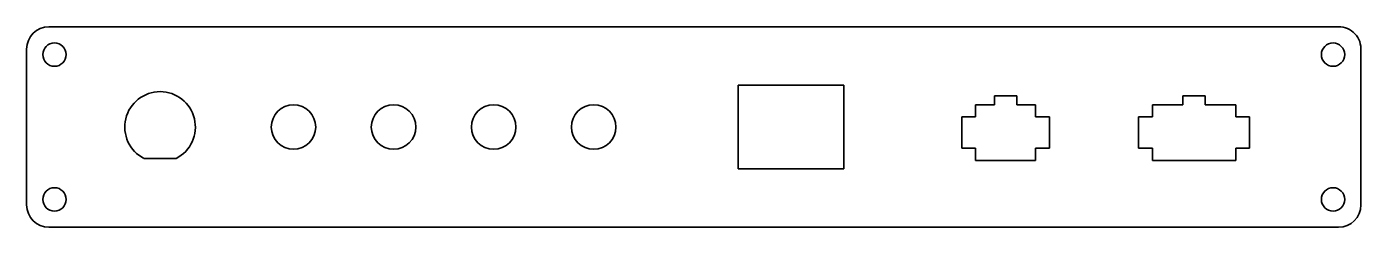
# Model space of a CAD drawing. Header units: millimetres. Extents: x -120 to 120, y -18 to 18.
import ezdxf

# ---------------------------------------------------------------- set-up
doc = ezdxf.new("R2010")
doc.units = ezdxf.units.MM
doc.layers.add('SIMUMAK Visible (ISO)', color=7, linetype='Continuous', lineweight=35)

# ---------------------------------------------------------------- blocks, each defined once
blk = doc.blocks.new('2DOF-150-17-IFAC-02_INTERFACE PLATAFORMA_VIEW1')
at = {"layer": 'SIMUMAK Visible (ISO)'}
for p, q in [((-116.01, 18), (116, 18)), ((-120.01, -14), (-120.01, 14)), ((119.99, 13.71), (119.99, -14)), ((7.99, -7.5), (7.99, 7.5)), ((7.99, 7.5), (26.99, 7.5)), ((26.99, 7.5), (26.99, -7.5)), ((54.09, 5.6), (58.09, 5.6)), ((54.09, 4), (54.09, 5.6)), ((58.09, 5.6), (58.09, 4)), ((87.99, 4), (87.99, 5.6)), ((87.99, 5.6), (91.99, 5.6)), ((91.99, 5.6), (91.99, 4)), ((50.69, 1.8), (50.69, 4)), ((50.69, 4), (54.09, 4)), ((58.09, 4), (61.49, 4)), ((61.49, 4), (61.49, 1.8)), ((82.49, 1.8), (82.49, 4)), ((82.49, 4), (87.99, 4)), ((91.99, 4), (97.49, 4)), ((97.49, 4), (97.49, 1.8)), ((48.19, -3.8), (48.19, 1.8)), ((48.19, 1.8), (50.69, 1.8)), ((61.49, 1.8), (63.99, 1.8)), ((63.99, 1.8), (63.99, -3.8)), ((79.99, -3.8), (79.99, 1.8)), ((79.99, 1.8), (82.49, 1.8)), ((97.49, 1.8), (99.99, 1.8)), ((99.99, 1.8), (99.99, -3.8)), ((50.69, -3.8), (48.19, -3.8)), ((50.69, -6), (50.69, -3.8)), ((63.99, -3.8), (61.49, -3.8)), ((61.49, -3.8), (61.49, -6)), ((82.49, -3.8), (79.99, -3.8)), ((82.49, -6), (82.49, -3.8)), ((99.99, -3.8), (97.49, -3.8)), ((97.49, -3.8), (97.49, -6)), ((-93.11, -5.65), (-98.9, -5.65)), ((61.49, -6), (50.69, -6)), ((97.49, -6), (82.49, -6)), ((26.99, -7.5), (7.99, -7.5)), ((115.99, -18), (-116.01, -18))]:
    blk.add_line(p, q, dxfattribs=at)
for centre, radius in [((-115.01, 13), 2.1), ((114.99, 13), 2.1), ((-72.01, 0), 4), ((-54.01, 0), 4), ((-36.01, 0), 4), ((-18.01, 0), 4), ((-115.01, -13), 2.1), ((114.99, -13), 2.1)]:
    blk.add_circle(centre, radius, dxfattribs=at)
at = {"layer": 'SIMUMAK Visible (ISO)', "extrusion": (0, 0, -1)}
for centre, radius, start, end in [((116.01, 14), 4, 360, 90), ((-116.01, 14), 4, 89.8594, 184.0927), ((96.01, 0), 6.35, 297.1564, 242.8436), ((116.01, -14), 4, 270, 0), ((-115.99, -14), 4, 180, 270)]:
    blk.add_arc(centre, radius, start, end, dxfattribs=at)

msp = doc.modelspace()

# ---------------------------------------------------------------- block references
msp.add_blockref('2DOF-150-17-IFAC-02_INTERFACE PLATAFORMA_VIEW1', (0, 0))

doc.saveas('drawing.dxf')
